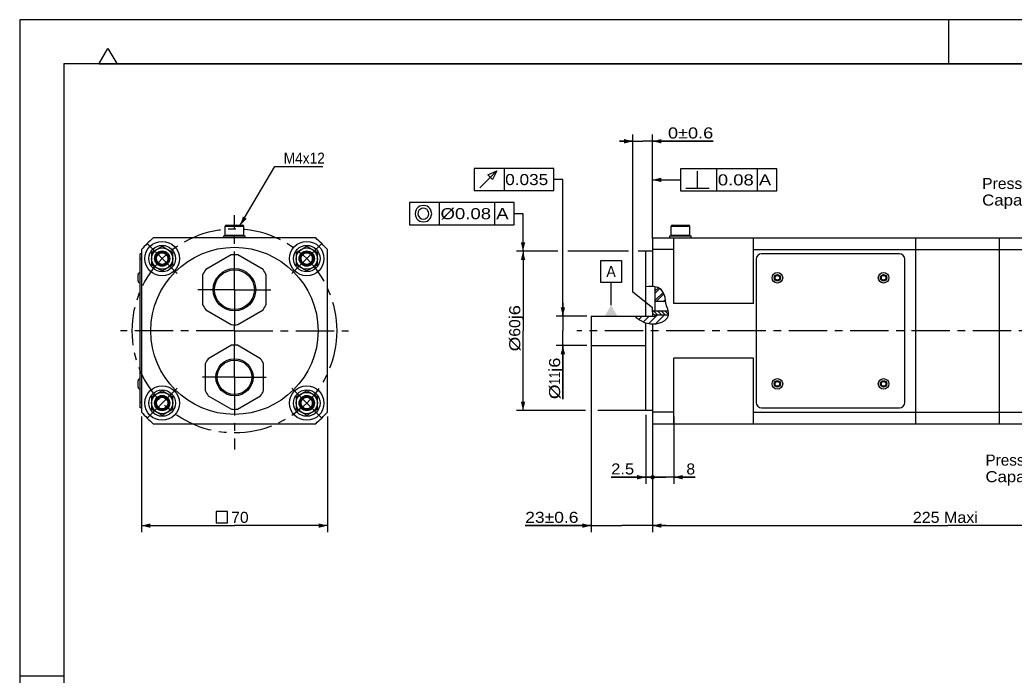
# Model space of a CAD drawing. Extents: x 0 to 420, y 0 to 297.
# Drawn here: x 0 to 224.9, y 148.4 to 296.8 of the extents above; entities that cross this region are included whole.
import ezdxf
from ezdxf.enums import TextEntityAlignment as Align

# ---------------------------------------------------------------- set-up
doc = ezdxf.new("R2010")
doc.units = 0
doc.header["$LTSCALE"] = 23.1
doc.linetypes.add('CENTER', pattern=[0.6, 0.375, -0.075, 0.075, -0.075])
doc.layers.get('0').update_dxf_attribs({"linetype": 'CONTINUOUS'})
for name, color, linetype in [('COTE', 7, 'CONTINUOUS'), ('DEFAULT_1', 7, 'CENTER'), ('NOTES', 7, 'CONTINUOUS')]:
    doc.layers.add(name, color=color, linetype=linetype)
doc.styles.get("Standard").update_dxf_attribs({"font": 'txt', "width": 0.8})
doc.dimstyles.get("Standard").update_dxf_attribs({"dimtxt": 0.18, "dimasz": 0.18, "dimexe": 0.18, "dimexo": 0.0625, "dimgap": 0.09, "dimtad": 0, "dimtih": 1, "dimtoh": 1, "dimdec": 4, "dimzin": 0, "dimtxsty": 'STANDARD', "dimcen": 0.09, "dimazin": 3, "dimtfac": 1, "dimtdec": 4, "dimtofl": 0, "dimtmove": 0, "dimatfit": 3, "dimtolj": 1, "dimtzin": 0})

# ---------------------------------------------------------------- blocks, each defined once
blk = doc.blocks.new('*D0')
at = {"layer": 'COTE', "color": 2, "linetype": 'CONTINUOUS'}
for p, q in [((27.49, 207.11), (27.49, 180.93)), ((69.49, 207.11), (69.49, 180.93)), ((27.49, 182.43), (48.49, 182.43)), ((69.49, 182.43), (48.49, 182.43))]:
    blk.add_line(p, q, dxfattribs=at)
for points in [[(29.49, 182.93), (27.49, 182.43), (29.49, 181.93)], [(67.49, 181.93), (69.49, 182.43), (67.49, 182.93)]]:
    blk.add_solid(points, dxfattribs=at)
blk.add_text('70', height=2.5, dxfattribs=at).set_placement((47.76, 183.05), (51.69, 183.05), align=Align.FIT)
blk = doc.blocks.new('*D3')
at = {"layer": 'COTE', "color": 2, "linetype": 'CONTINUOUS'}
for p, q in [((142.99, 207.11), (142.99, 180.93)), ((276.49, 206.58), (276.49, 200.12)), ((276.49, 190.96), (276.49, 180.93)), ((142.99, 182.43), (209.74, 182.43)), ((276.49, 182.43), (209.74, 182.43))]:
    blk.add_line(p, q, dxfattribs=at)
for points in [[(144.99, 182.93), (142.99, 182.43), (144.99, 181.93)], [(274.49, 181.93), (276.49, 182.43), (274.49, 182.93)]]:
    blk.add_solid(points, dxfattribs=at)
blk.add_text('225 Maxi', height=2.5, dxfattribs=at).set_placement((201.79, 183.05), (216.5, 183.05), align=Align.FIT)
blk = doc.blocks.new('*D5')
at = {"layer": 'COTE', "color": 2, "linetype": 'CONTINUOUS'}
for p, q in [((122.71, 229.78), (122.71, 232.78)), ((122.71, 232.78), (122.71, 226.48)), ((128.13, 229.78), (121.21, 229.78)), ((122.71, 211.02), (122.71, 226.48)), ((128.13, 223.18), (121.21, 223.18)), ((122.71, 223.18), (122.71, 211.02))]:
    blk.add_line(p, q, dxfattribs=at)
for points in [[(122.21, 231.78), (122.71, 229.78), (123.21, 231.78)], [(123.21, 221.18), (122.71, 223.18), (122.21, 221.18)]]:
    blk.add_solid(points, dxfattribs=at)
for s, p, p2 in [('j6', (122.08, 217.22), (122.08, 220.43)), ('11', (122.08, 214.36), (122.08, 217.22)), ('%%c', (122.08, 211.02), (122.08, 214.36))]:
    blk.add_text(s, height=2.5, rotation=90, dxfattribs=at).set_placement(p, p2, align=Align.FIT)
blk = doc.blocks.new('*D6')
at = {"layer": 'COTE', "color": 2, "linetype": 'CONTINUOUS'}
for p, q in [((121.56, 244.48), (112.21, 244.48)), ((113.71, 244.48), (113.71, 226.48)), ((137.53, 244.48), (123.85, 244.48)), ((141.99, 244.48), (139.71, 244.48)), ((113.71, 208.48), (113.71, 226.48)), ((127.83, 208.48), (112.21, 208.48)), ((141.99, 208.48), (130.62, 208.48))]:
    blk.add_line(p, q, dxfattribs=at)
for points in [[(114.21, 242.48), (113.71, 244.48), (113.21, 242.48)], [(113.21, 210.48), (113.71, 208.48), (114.21, 210.48)]]:
    blk.add_solid(points, dxfattribs=at)
for s, p, p2 in [('j6', (113.08, 229.09), (113.08, 232.3)), ('60', (113.08, 225.16), (113.08, 229.09)), ('%%c', (113.08, 221.83), (113.08, 225.16))]:
    blk.add_text(s, height=2.5, rotation=90, dxfattribs=at).set_placement(p, p2, align=Align.FIT)
blk = doc.blocks.new('*D7')
at = {"layer": 'COTE', "color": 2, "linetype": 'CONTINUOUS'}
for p, q in [((129.13, 223.22), (129.13, 180.93)), ((142.99, 207.11), (142.99, 180.93)), ((129.13, 182.43), (114.2, 182.43)), ((114.2, 182.43), (136.06, 182.43)), ((145.99, 182.43), (136.06, 182.43)), ((142.99, 182.43), (145.99, 182.43))]:
    blk.add_line(p, q, dxfattribs=at)
for points in [[(127.13, 181.93), (129.13, 182.43), (127.13, 182.93)], [(144.99, 182.93), (142.99, 182.43), (144.99, 181.93)]]:
    blk.add_solid(points, dxfattribs=at)
blk.add_text('23%%p0.6', height=2.5, dxfattribs=at).set_placement((114.2, 183.05), (126.23, 183.05), align=Align.FIT)
blk = doc.blocks.new('*D8')
at = {"layer": 'COTE', "color": 2, "linetype": 'CONTINUOUS'}
for p, q in [((141.49, 207.48), (141.49, 191.87)), ((142.99, 207.11), (142.99, 191.87)), ((141.49, 193.37), (133.63, 193.37)), ((133.63, 193.37), (142.24, 193.37)), ((145.99, 193.37), (142.24, 193.37)), ((142.99, 193.37), (145.99, 193.37))]:
    blk.add_line(p, q, dxfattribs=at)
at = {"layer": 'COTE', "color": 2, "linetype": 'CONTINUOUS', "const_width": 0.5}
blk.add_lwpolyline([(142.74, 193.37, 1), (143.24, 193.37, 1), (142.74, 193.37)], format="xyb", dxfattribs=at)
at = {"layer": 'COTE', "color": 2, "linetype": 'CONTINUOUS'}
blk.add_solid([(139.49, 192.87), (141.49, 193.37), (139.49, 193.87)], dxfattribs=at)
blk.add_text('2.5', height=2.5, dxfattribs=at).set_placement((133.63, 193.99), (138.81, 193.99), align=Align.FIT)
blk = doc.blocks.new('*D9')
at = {"layer": 'COTE', "color": 2, "linetype": 'CONTINUOUS'}
for p, q in [((142.99, 207.11), (142.99, 191.87)), ((147.79, 207.11), (147.79, 191.87)), ((142.99, 193.37), (139.99, 193.37)), ((139.99, 193.37), (145.39, 193.37)), ((152.59, 193.37), (145.39, 193.37)), ((147.79, 193.37), (152.59, 193.37))]:
    blk.add_line(p, q, dxfattribs=at)
at = {"layer": 'COTE', "color": 2, "linetype": 'CONTINUOUS', "const_width": 0.5}
blk.add_lwpolyline([(142.74, 193.37, 1), (143.24, 193.37, 1), (142.74, 193.37)], format="xyb", dxfattribs=at)
at = {"layer": 'COTE', "color": 2, "linetype": 'CONTINUOUS'}
blk.add_solid([(149.79, 193.87), (147.79, 193.37), (149.79, 192.87)], dxfattribs=at)
blk.add_text('8', height=2.5, dxfattribs=at).set_placement((150.62, 193.99), (152.59, 193.99), align=Align.FIT)
blk = doc.blocks.new('*D10')
at = {"layer": 'COTE', "color": 2, "linetype": 'CONTINUOUS'}
for p, q in [((138.54, 235.2), (138.54, 270.85)), ((142.99, 247.35), (142.99, 270.85)), ((138.54, 269.35), (135.54, 269.35)), ((135.54, 269.35), (140.76, 269.35)), ((156.69, 269.35), (140.76, 269.35)), ((142.99, 269.35), (156.69, 269.35)), ((142.93, 231.65), (138.54, 235.2)), ((142.93, 230.76), (142.93, 231.65))]:
    blk.add_line(p, q, dxfattribs=at)
for points in [[(136.54, 268.85), (138.54, 269.35), (136.54, 269.85)], [(144.99, 269.85), (142.99, 269.35), (144.99, 268.85)]]:
    blk.add_solid(points, dxfattribs=at)
blk.add_text('0%%p0.6', height=2.5, dxfattribs=at).set_placement((146.46, 269.98), (156.69, 269.98), align=Align.FIT)

msp = doc.modelspace()

# ---------------------------------------------------------------- linework, layer by layer
at = {"color": 7, "linetype": 'CONTINUOUS'}
for p, q in [((0.00021, 296.80015), (0, 0)), ((419.80021, 296.80015), (0.00021, 296.80015)), ((209.9, 286.9), (209.9, 296.79996)), ((17.90011, 286.90018), (19.9, 290.36405)), ((19.9, 290.36405), (21.9, 286.90018)), ((9.9, 286.90018), (9.9, 9.90002)), ((9.9, 286.90018), (409.9, 286.90018)), ((46.38833, 248.10147), (46.38833, 250.12047)), ((46.62833, 250.36047), (50.34833, 250.36047)), ((50.58833, 248.10147), (50.58833, 250.12047)), ((147.18717, 248.10147), (147.18717, 250.12047)), ((147.42718, 250.36046), (151.14717, 250.36046)), ((151.38717, 248.10147), (151.38717, 250.12047)), ((66.85706, 247.48047), (30.11961, 247.48047)), ((46.08833, 247.48047), (46.08833, 247.96047)), ((46.08834, 247.96047), (50.88833, 247.96047)), ((46.52933, 247.96047), (46.38833, 248.10147)), ((46.38833, 248.10147), (50.58833, 248.10147)), ((50.44733, 247.96047), (50.58833, 248.10147)), ((50.88833, 247.48047), (50.88833, 247.96047)), ((142.98717, 247.48047), (142.98717, 236.48206)), ((142.98717, 247.48047), (239.28718, 247.48047)), ((146.88717, 247.48047), (146.88717, 247.96048)), ((146.88717, 247.96048), (151.68718, 247.96048)), ((147.32818, 247.96048), (147.18717, 248.10147)), ((147.18717, 248.10147), (151.38717, 248.10147)), ((147.78717, 232.63338), (147.78717, 247.48047)), ((151.24617, 247.96048), (151.38717, 248.10147)), ((151.68718, 247.48047), (151.68718, 247.96048)), ((165.78717, 232.63338), (165.78717, 247.48047)), ((202.38717, 247.48047), (202.38717, 205.48047)), ((221.28717, 247.48047), (221.28717, 205.48047)), ((32.15417, 245.58592), (29.75417, 244.20028)), ((34.55417, 244.20028), (32.15417, 245.58592)), ((64.8225, 245.58592), (62.4225, 244.20028)), ((67.2225, 244.20028), (64.8225, 245.58592)), ((27.18833, 209.08047), (27.18833, 243.88047)), ((27.48833, 243.88047), (27.18833, 243.88047)), ((27.48833, 244.84919), (27.48833, 208.11175)), ((29.75417, 244.20028), (29.75417, 241.429)), ((34.55417, 241.429), (34.55417, 244.20028)), ((47.74575, 243.66558), (42.03092, 240.36613)), ((54.94575, 240.36613), (49.23092, 243.66558)), ((62.4225, 244.20028), (62.4225, 241.429)), ((67.2225, 241.429), (67.2225, 244.20028)), ((69.48833, 208.11175), (69.48833, 244.84919)), ((141.48717, 229.78046), (141.48717, 244.48046)), ((142.98717, 244.48046), (141.48717, 244.48046)), ((147.78717, 244.84919), (142.98717, 244.84919)), ((165.78717, 244.84919), (239.28718, 244.84919)), ((198.78717, 243.88048), (167.58718, 243.88048)), ((29.75417, 241.429), (32.15417, 240.04336)), ((32.15417, 240.04336), (34.55417, 241.429)), ((62.4225, 241.429), (64.8225, 240.04336)), ((64.8225, 240.04336), (67.2225, 241.429)), ((166.38718, 242.68046), (166.38718, 210.28048)), ((199.98718, 210.28048), (199.98718, 242.68046)), ((26.70833, 237.76047), (26.70833, 239.20047)), ((41.28833, 239.07993), (41.28833, 232.48102)), ((55.68833, 232.48102), (55.68833, 239.07993)), ((142.15032, 236.48507), (141.48717, 236.41252)), ((143.19154, 236.48133), (142.15032, 236.48507)), ((144.1593, 236.29572), (143.19154, 236.48133)), ((143.58717, 230.98047), (143.58717, 236.40545)), ((144.94351, 235.83549), (144.1593, 236.29572)), ((145.33452, 235.31761), (144.94351, 235.83549)), ((145.60749, 234.68853), (145.33452, 235.31761)), ((145.78797, 234.01666), (145.60749, 234.68853)), ((145.90078, 233.39532), (145.78797, 234.01666)), ((145.95359, 233.08047), (143.58717, 233.08047)), ((146.00351, 232.78282), (145.90078, 233.39532)), ((146.14524, 232.16536), (146.00351, 232.78282)), ((146.39674, 231.39983), (146.14524, 232.16536)), ((165.78717, 232.63338), (147.78717, 232.63338)), ((42.03092, 231.19482), (47.74575, 227.89536)), ((49.23092, 227.89536), (54.94575, 231.19482)), ((129.12717, 229.78047), (143.52717, 229.78047)), ((129.12717, 229.78046), (129.12717, 223.18048)), ((139.0558, 229.78047), (139.27838, 229.49778)), ((139.27838, 229.49778), (140.16233, 228.85704)), ((142.92717, 230.68047), (142.92717, 229.78046)), ((142.92717, 230.42689), (143.52717, 230.08046)), ((143.22717, 230.98047), (146.51225, 230.98047)), ((143.52717, 230.08046), (146.60119, 230.08047)), ((143.52717, 230.08046), (143.52717, 229.78046)), ((144.66717, 229.99046), (144.66717, 230.08046)), ((145.86717, 229.99046), (144.66717, 229.99046)), ((145.86717, 229.99046), (145.86717, 230.08046)), ((146.29451, 229.32836), (146.59994, 229.92431)), ((146.60569, 230.64128), (146.39674, 231.39983)), ((146.59994, 229.92431), (146.60569, 230.64128)), ((140.16233, 228.85704), (141.17595, 228.3978)), ((141.17595, 228.3978), (142.48136, 228.06672)), ((141.48717, 208.48048), (141.48717, 228.31887)), ((142.48136, 228.06672), (143.80644, 228.04971)), ((142.98717, 228.06023), (142.98717, 205.48047)), ((143.80644, 228.04971), (145.10591, 228.43027)), ((145.10591, 228.43027), (145.76208, 228.82212)), ((145.76208, 228.82212), (146.29451, 229.32836)), ((47.80763, 223.20849), (42.56904, 220.18399)), ((54.40763, 220.18399), (49.16904, 223.20849)), ((129.12717, 223.18047), (141.48717, 223.18047)), ((41.88833, 219.00497), (41.88833, 212.95597)), ((55.08833, 212.95597), (55.08833, 219.00497)), ((147.78717, 205.48047), (147.78717, 220.32756)), ((165.78717, 220.32756), (147.78717, 220.32756)), ((165.78717, 205.48047), (165.78717, 220.32756)), ((26.70833, 213.76047), (26.70833, 215.20047)), ((32.15417, 212.91759), (29.75417, 211.53194)), ((29.75417, 211.53194), (29.75417, 208.76066)), ((34.55417, 211.53194), (32.15417, 212.91759)), ((34.55417, 208.76066), (34.55417, 211.53194)), ((42.56904, 211.77695), (47.80763, 208.75245)), ((49.16904, 208.75245), (54.40763, 211.77695)), ((64.8225, 212.91759), (62.4225, 211.53194)), ((62.4225, 211.53194), (62.4225, 208.76066)), ((67.2225, 211.53194), (64.8225, 212.91759)), ((67.2225, 208.76066), (67.2225, 211.53194)), ((27.48833, 209.08047), (27.18833, 209.08047)), ((29.75417, 208.76066), (32.15417, 207.37502)), ((32.15417, 207.37502), (34.55417, 208.76066)), ((62.4225, 208.76066), (64.8225, 207.37502)), ((64.8225, 207.37502), (67.2225, 208.76066)), ((142.98717, 208.48048), (141.48717, 208.48048)), ((147.78717, 208.11175), (142.98717, 208.11175)), ((165.78717, 208.11175), (239.28718, 208.11175)), ((167.58718, 209.08046), (198.78717, 209.08046)), ((30.11961, 205.48047), (66.85706, 205.48047)), ((142.98717, 205.48047), (239.28718, 205.48047)), ((9.9, 148.4), (0, 148.4))]:
    msp.add_line(p, q, dxfattribs=at)
at = {"color": 1, "linetype": 'CONTINUOUS'}
for p, q in [((17.90011, 286.90018), (17.9, 286.9)), ((17.9, 286.9), (409.9, 286.9))]:
    msp.add_line(p, q, dxfattribs=at)
at = {"color": 2, "linetype": 'CONTINUOUS'}
for p, q in [((102.65765, 263.18994), (102.65765, 258.18994)), ((120.64872, 263.18994), (102.65765, 263.18994)), ((109.53265, 258.18994), (109.53265, 263.18994)), ((120.64872, 258.18994), (120.64872, 263.18994)), ((149.27837, 263.12205), (149.27837, 258.12205)), ((171.03432, 263.12205), (149.27837, 263.12205)), ((153.13254, 258.74705), (153.13254, 262.60121)), ((157.50754, 258.12205), (157.50754, 263.12205)), ((166.70397, 258.12205), (166.70397, 263.12205)), ((171.03432, 258.12205), (171.03432, 263.12205)), ((122.70759, 260.68994), (120.64872, 260.68994)), ((122.70759, 229.78047), (122.70759, 260.68994)), ((142.98717, 260.62205), (149.27837, 260.62205)), ((150.52837, 258.74705), (155.7367, 258.74705)), ((102.65765, 258.18994), (120.64872, 258.18994)), ((149.27837, 258.12205), (171.03432, 258.12205)), ((88.05826, 255.4748), (88.05826, 250.4748)), ((111.68921, 255.4748), (88.05826, 255.4748)), ((94.82909, 250.4748), (94.82909, 255.4748)), ((107.35885, 250.4748), (107.35885, 255.4748)), ((111.68921, 250.4748), (111.68921, 255.4748)), ((113.70565, 252.9748), (111.68921, 252.9748)), ((113.70565, 244.48047), (113.70565, 252.9748)), ((88.05826, 250.4748), (111.68921, 250.4748)), ((131.278, 237.39432), (131.278, 242.39432)), ((131.278, 242.39432), (135.92086, 242.39432)), ((135.92086, 242.39432), (135.92086, 237.39432)), ((135.92086, 237.39432), (131.278, 237.39432)), ((133.59943, 232.28047), (133.59943, 237.39432)), ((143.58717, 235.50096), (144.2996, 236.21338)), ((143.58717, 234.97063), (144.6338, 236.01725)), ((143.58717, 233.37964), (145.3922, 235.18467)), ((143.81834, 233.08047), (145.55269, 234.81482)), ((145.40933, 233.08047), (145.87364, 233.54479)), ((145.93966, 233.08047), (145.95158, 233.0924)), ((139.88219, 229.0601), (140.60256, 229.78047)), ((140.92702, 228.51058), (142.1969, 229.78047)), ((142.1592, 228.14843), (144.09125, 230.08047)), ((144.10631, 230.08047), (143.20874, 230.97804)), ((143.65675, 228.05163), (145.59559, 229.99047)), ((144.96601, 230.08047), (144.06601, 230.98047)), ((145.82572, 230.08047), (144.92572, 230.98047)), ((146.60186, 230.16403), (145.78542, 230.98047))]:
    msp.add_line(p, q, dxfattribs=at)
at = {"color": 9, "linetype": 'CONTINUOUS'}
for p, q in [((46.38833, 250.12047), (50.58833, 250.12047)), ((147.18717, 250.12047), (151.38717, 250.12047)), ((27.48833, 242.68047), (27.18833, 242.68047)), ((27.48833, 210.28047), (27.18833, 210.28047))]:
    msp.add_line(p, q, dxfattribs=at)
at = {"color": 2, "linetype": 'CONTINUOUS'}
for points in [[(103.90764, 258.81493), (107.76181, 262.66909), (106.82432, 260.68994), (105.78265, 261.73161), (107.76181, 262.66909)], [(89.30826, 252.97479), (89.41242, 252.45397), (89.51659, 252.14146), (89.72492, 251.82897), (90.03742, 251.51646), (90.34992, 251.30812), (90.66242, 251.20397), (91.18326, 251.09982), (91.70409, 251.20397), (92.01659, 251.30812), (92.32909, 251.51646), (92.64159, 251.82897), (92.84992, 252.14146), (92.95409, 252.45397), (93.05826, 252.97479), (92.95409, 253.49564), (92.84992, 253.80813), (92.64159, 254.12064), (92.32909, 254.43313), (92.01659, 254.64146), (91.70409, 254.74564), (91.18326, 254.8498), (90.66242, 254.74564), (90.34992, 254.64146), (90.03742, 254.43313), (89.72492, 254.12064), (89.51659, 253.80813), (89.41242, 253.49564), (89.30826, 252.97479)], [(89.93326, 252.97479), (90.03742, 252.55813), (90.14159, 252.34979), (90.34992, 252.03731), (90.76659, 251.82897), (91.18326, 251.72479), (91.59993, 251.82897), (91.80826, 251.93313), (92.12076, 252.14146), (92.32909, 252.55813), (92.43326, 252.97479), (92.32909, 253.39146), (92.22493, 253.5998), (92.01659, 253.91231), (91.59993, 254.12064), (91.18326, 254.2248), (90.76659, 254.12064), (90.55826, 254.01646), (90.24576, 253.80813), (90.03742, 253.39146), (89.93326, 252.97479)]]:
    msp.add_lwpolyline(points, dxfattribs=at)
at = {"color": 7, "linetype": 'CONTINUOUS'}
for centre, radius in [((32.15417, 242.81464), 3.9), ((32.15417, 242.81464), 3), ((48.48833, 226.48047), 18.9), ((32.15417, 242.81464), 2.4), ((64.8225, 242.81464), 3.9), ((64.8225, 242.81464), 3), ((64.8225, 242.81464), 2.4), ((32.15417, 242.81464), 1.725), ((32.15417, 242.81464), 1.5), ((32.15417, 242.81464), 1.32), ((64.8225, 242.81464), 1.725), ((64.8225, 242.81464), 1.5), ((64.8225, 242.81464), 1.32), ((48.48833, 235.78047), 4.8), ((48.48833, 235.78047), 4.5), ((171.18717, 238.48047), 1.2), ((171.18717, 238.48047), 0.54), ((195.18717, 238.48047), 1.2), ((195.18717, 238.48047), 0.54), ((48.48833, 215.98047), 4.2), ((48.48833, 215.98047), 3.9), ((32.15417, 210.1463), 3.9), ((64.8225, 210.1463), 3.9), ((171.18717, 214.48047), 1.2), ((171.18717, 214.48047), 0.54), ((195.18717, 214.48047), 1.2), ((195.18717, 214.48047), 0.54), ((32.15417, 210.1463), 3), ((32.15417, 210.1463), 2.4), ((32.15417, 210.1463), 1.725), ((32.15417, 210.1463), 1.5), ((32.15417, 210.1463), 1.32), ((64.8225, 210.1463), 3), ((64.8225, 210.1463), 2.4), ((64.8225, 210.1463), 1.725), ((64.8225, 210.1463), 1.5), ((64.8225, 210.1463), 1.32)]:
    msp.add_circle(centre, radius, dxfattribs=at)
at = {"color": 9, "linetype": 'CONTINUOUS'}
for centre in [(171.18717, 238.48047), (195.18717, 238.48047), (171.18717, 214.48047), (195.18717, 214.48047)]:
    msp.add_circle(centre, 0.72, dxfattribs=at)
at = {"color": 7, "linetype": 'CONTINUOUS'}
for centre, radius, start, end in [((46.62833, 250.12047), 0.24, 90, 180), ((50.34833, 250.12047), 0.24, 0, 90), ((147.42717, 250.12047), 0.24, 90, 180), ((151.14717, 250.12047), 0.24, 0, 90), ((48.48833, 226.48047), 27.9, 131.1762247, 138.8237753), ((48.48833, 226.48047), 27.9, 41.1762247, 48.8237753), ((48.48833, 235.78047), 7.92, 84.6199773, 95.3800227), ((167.58717, 242.68047), 1.2, 90, 180), ((198.78717, 242.68047), 1.2, 0, 90), ((27.18833, 239.20047), 0.48, 90, 180), ((48.48833, 235.78047), 7.92, 144.6199773, 155.3800227), ((48.48833, 235.78047), 7.92, 24.6199773, 35.3800227), ((27.18833, 237.76047), 0.48, 180, 270), ((48.48833, 235.78047), 7.92, 204.6199773, 215.3800227), ((48.48833, 235.78047), 7.92, 324.6199773, 335.3800227), ((143.22717, 230.68047), 0.3, 90, 180), ((48.48833, 235.78047), 7.92, 264.6199773, 275.3800227), ((48.48833, 215.98047), 7.26, 84.6199773, 95.3800227), ((48.48833, 215.98047), 7.26, 144.6199773, 155.3800227), ((48.48833, 215.98047), 7.26, 24.6199773, 35.3800227), ((27.18833, 215.20047), 0.48, 90, 180), ((27.18833, 213.76047), 0.48, 180, 270), ((48.48833, 215.98047), 7.26, 204.6199773, 215.3800227), ((48.48833, 215.98047), 7.26, 324.6199773, 335.3800227), ((167.58717, 210.28047), 1.2, 180, 270), ((198.78717, 210.28047), 1.2, 270, 360), ((48.48833, 226.48047), 27.9, 221.1762247, 228.8237753), ((48.48833, 215.98047), 7.26, 264.6199773, 275.3800227), ((48.48833, 226.48047), 27.9, 311.1762247, 318.8237753)]:
    msp.add_arc(centre, radius, start, end, dxfattribs=at)
at = {"color": 2, "linetype": 'CONTINUOUS'}
for centre in [(32.15417, 242.81464), (64.8225, 242.81464), (32.15417, 210.1463), (64.8225, 210.1463)]:
    msp.add_arc(centre, 1.35, 255, 195, dxfattribs=at)
for points in [[(142.98717, 260.62205), (144.98717, 261.12205), (144.98717, 260.12205)], [(113.70565, 244.48047), (113.20565, 246.48047), (114.20565, 246.48047)], [(122.70759, 229.78047), (122.20759, 231.78047), (123.20759, 231.78047)], [(135.04281, 229.78047), (132.15606, 229.78047), (133.59943, 232.28047)]]:
    msp.add_solid(points, dxfattribs=at)
at = {"layer": 'COTE', "color": 2, "linetype": 'CONTINUOUS'}
msp.add_lwpolyline([(44.32416, 183.05395), (46.92833, 183.05395), (46.92833, 185.65812), (44.32416, 185.65812), (44.32416, 183.05395)], dxfattribs=at)
at = {"layer": 'DEFAULT_1', "color": 2, "linetype": 'CENTER'}
for p, q in [((48.48833, 235.78047), (48.48833, 252.65212)), ((32.15417, 242.81464), (28.80248, 246.16632)), ((64.8225, 242.81464), (68.17419, 246.16632)), ((32.15417, 242.81464), (35.50585, 239.46295)), ((64.8225, 242.81464), (61.47081, 239.46295)), ((48.48833, 235.78047), (40.23833, 235.78047)), ((48.48833, 235.78047), (48.48833, 227.53047)), ((48.48833, 235.78047), (56.73833, 235.78047)), ((48.48833, 226.48047), (48.48833, 227.53047)), ((48.48833, 226.48047), (22.70866, 226.48047)), ((48.48833, 226.48047), (74.24757, 226.48047)), ((48.48833, 226.48047), (48.48833, 223.48041)), ((279.46559, 226.48047), (125.86803, 226.48047)), ((48.48833, 215.98047), (48.48833, 223.18047)), ((48.48833, 215.98047), (41.28833, 215.98047)), ((48.48833, 215.98047), (55.68833, 215.98047)), ((48.48833, 215.98047), (48.48833, 199.65914)), ((32.15417, 210.1463), (35.50585, 213.49799)), ((64.8225, 210.1463), (61.47081, 213.49799)), ((32.15417, 210.1463), (28.80248, 206.79462)), ((64.8225, 210.1463), (68.17419, 206.79462))]:
    msp.add_line(p, q, dxfattribs=at)
msp.add_circle((48.48833, 226.48047), 23.1, dxfattribs=at)
at = {"layer": 'NOTES', "color": 2, "linetype": 'CONTINUOUS'}
for p, q in [((49.80355, 250.36047), (57.61679, 263.65456)), ((57.61679, 263.65456), (68.42631, 263.65456))]:
    msp.add_line(p, q, dxfattribs=at)
msp.add_solid([(49.80355, 250.36047), (50.38587, 252.33807), (51.248, 251.83138)], dxfattribs=at)

# ---------------------------------------------------------------- texts
at = {"color": 2, "linetype": 'CONTINUOUS'}
for s, p, p2 in [(' 0.035', (108.59515, 259.43994), (119.39872, 259.43994)), (' 0.08 A', (156.57004, 259.37205), (169.78432, 259.37205)), (' %%c0.08 A', (93.89159, 251.7248), (110.43921, 251.7248)), ('A', (132.528, 238.64432), (134.67086, 238.64432))]:
    msp.add_text(s, height=2.5, dxfattribs=at).set_placement(p, p2, align=Align.FIT)
at = {"layer": 'NOTES', "color": 2, "linetype": 'CONTINUOUS'}
for s, p, p2 in [('M4x12', (59.61679, 264.27956), (68.9025, 264.27956)), ('Presse-etoupe puissance ATEX/CEM :', (217.45319, 258.55098), (278.64367, 258.55098)), ('Capacite de serrage %%c7.5-%%c13', (217.45319, 254.80098), (269.477, 254.80098)), ('Presse-etoupe commande ATEX/CEM :', (218.22005, 196.00311), (279.17244, 196.00311)), ('Capacite de serrage %%c6-%%c11', (218.22005, 192.25311), (266.67244, 192.25311))]:
    msp.add_text(s, height=2.5, dxfattribs=at).set_placement(p, p2, align=Align.FIT)

# ---------------------------------------------------------------- dimensions: what is measured, and where the dimension line sits
at = {"layer": 'COTE', "color": 2, "linetype": 'CONTINUOUS'}
for base, p1, p2, angle, picture, middle in [((142.92717, 269.35085), (142.98717, 247.34632), (142.92717, 230.75877), 180, '*D10', (151.57481, 271.22585)), ((113.70565, 208.48047), (141.98717, 244.48047), (141.98717, 208.48047), 270, '*D6', (111.83065, 227.06408)), ((122.70759, 223.18047), (128.12717, 229.78047), (128.12717, 223.18047), 270, '*D5', (120.83259, 215.72702)), ((129.12717, 182.42895), (142.98717, 207.11175), (129.12717, 223.22274), 180, '*D7', (120.21515, 184.30395))]:
    dim = msp.add_linear_dim(base=base, p1=p1, p2=p2, angle=angle, dimstyle='Standard', dxfattribs=at)
    dim.commit()
    dim.dimension.update_dxf_attribs({"geometry": picture, "text_midpoint": middle})
for base, p1, p2, picture, middle in [((69.48833, 182.42895), (27.48833, 207.11175), (69.48833, 207.11175), '*D0', (49.72595, 184.30395)), ((142.98717, 193.36957), (141.48717, 207.48047), (142.98717, 207.11175), '*D8', (136.21925, 195.24457)), ((147.78717, 193.36957), (142.98717, 207.11175), (147.78717, 207.11175), '*D9', (151.60548, 195.24457)), ((276.48717, 182.42895), (142.98717, 207.11175), (276.48717, 206.58047), '*D3', (209.14437, 184.30395))]:
    dim = msp.add_linear_dim(base=base, p1=p1, p2=p2, dimstyle='Standard', dxfattribs=at)
    dim.commit()
    dim.dimension.update_dxf_attribs({"geometry": picture, "text_midpoint": middle})

doc.saveas('drawing.dxf')
